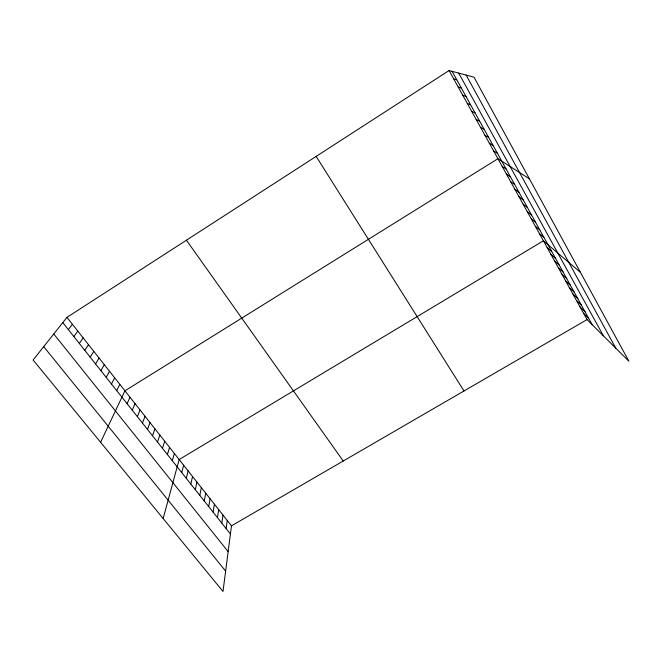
<?xml version="1.0" encoding="UTF-8"?>
<svg xmlns="http://www.w3.org/2000/svg" width="662" height="662" viewBox="0 0 662 662"><rect width="100%" height="100%" fill="white"/><g stroke="black" fill="none" stroke-linecap="round" stroke-linejoin="round"><path stroke-width="0.99" d="M66.961 317.371L33.1 360.004L223.003 591.472L231.485 525.827L66.961 317.371L449.076 70.528L474 77.189L628.9 361.237L587.062 319.597L449.076 70.528M226.123 528.566L227.248 520.464M221.795 523.112L222.995 515.069M217.442 517.626L218.717 509.649M213.065 512.107L214.414 504.204M208.662 506.554L210.094 498.726M204.244 500.977L205.741 493.215M199.792 495.366L201.372 487.671M195.315 489.723L196.978 482.102M190.821 484.046L192.559 476.508M186.295 478.345L188.116 470.872M181.744 472.61L183.647 465.212M163.166 518.536L179.154 459.519L543.403 240.794L580.433 272.363M172.294 460.694L174.363 453.453M167.395 454.513L169.555 447.355M162.463 448.29L164.714 441.223M157.506 442.034L159.84 435.05M152.508 435.745L154.941 428.844M147.494 429.415L150.017 422.596M142.438 423.043L145.061 416.315M137.357 416.63L140.071 410.001M132.243 410.183L135.048 403.638M127.096 403.696L130 397.241M100.607 442.29L124.928 390.812L497.932 158.723L529.426 178.831M116.711 390.597L119.814 384.341M111.473 383.993L114.675 377.82M106.201 377.34L109.503 371.274M100.889 370.646L104.298 364.679M95.551 363.918L99.068 358.043M90.181 357.141L93.797 351.373M84.769 350.322L88.501 344.654M79.332 343.462L83.164 337.893M73.854 336.553L77.802 331.099M68.343 329.61L72.398 324.256M231.485 525.827L587.062 319.597M453.669 78.819L456.78 79.788M458.228 87.053L461.414 88.178M462.755 95.229L466.023 96.511M467.256 103.346L470.599 104.786M471.725 111.415L475.151 113.012M476.168 119.433L479.66 121.171M480.579 127.394L484.145 129.28M484.956 135.305L488.597 137.34M489.309 143.157L493.024 145.342M493.637 150.969L497.419 153.286M502.201 166.427L506.124 169.025M506.438 174.081L510.427 176.812M510.659 181.686L514.705 184.549M514.837 189.241L518.958 192.237M519 196.746L523.179 199.874M523.129 204.202L527.374 207.463M527.242 211.617L531.545 215.001M531.321 218.981L535.69 222.49M535.368 226.296L539.803 229.929M539.398 233.57L543.891 237.327M547.16 247.571L551.76 251.568M550.892 254.316L555.55 258.42M554.607 261.018L559.316 265.23M558.298 267.68L563.064 271.999M561.964 274.3L566.788 278.727M565.613 280.887L570.487 285.421M569.237 287.432L574.161 292.066M572.845 293.945L577.818 298.678M576.428 300.407L581.451 305.248M579.995 306.845L585.059 311.785M583.536 313.242L588.65 318.281M43.709 346.656L225.634 571.107M53.771 333.979L228.15 551.62M62.799 322.617L230.426 534.002M186.419 240.207L343.239 461.009M316.155 156.398L463.996 390.969M452.105 71.339L592.225 324.736M458.708 73.101L603.405 335.857M466.131 75.087L615.834 348.229"/></g></svg>
